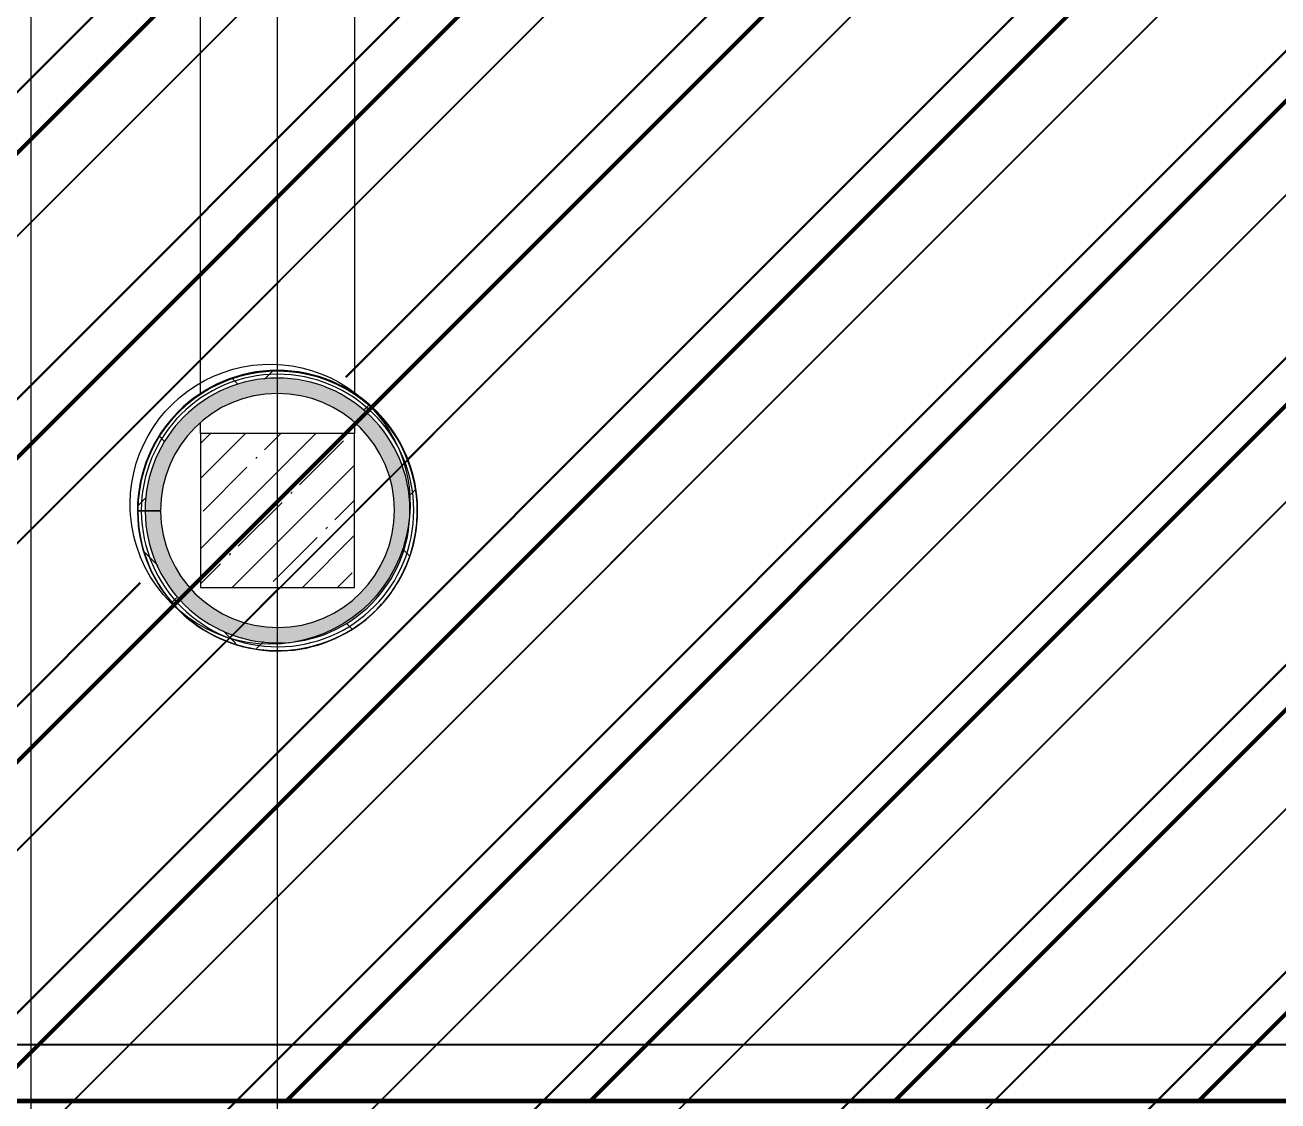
# Model space of a CAD drawing. Header units: millimetres. Extents: x -213911 to 415037, y -3642 to 107391.
# Drawn here: x 47705 to 51774, y 14967 to 18460 of the extents above; entities that cross this region are included whole.
import ezdxf

# ---------------------------------------------------------------- set-up
doc = ezdxf.new("R2010")
doc.units = ezdxf.units.MM
for name, color, linetype, lineweight in [('2)CF1', 5, 'Continuous', 30), ('5.5) Перег WD5', 3, 'Continuous', 40), ('7.20) Демонтаж монтаж', 5, 'Continuous', 60), ('7.4) Одноур. пот. с утеплителем.', 6, 'Continuous', 50), ('7.5.2) Окраска опуска белая', 220, 'Continuous', 60), ('A-AREA-BNDY', 7, 'Continuous', 5), ('A-FLOR', 7, 'Continuous', 9), ('A-WALL', 7, 'Continuous', 5), ('I-WALL', 7, 'Continuous', 5), ('S-COLS', 7, 'Continuous', 9), ('S-COLS-1', 7, 'Continuous', 5), ('Оси', 7, 'Continuous', 9)]:
    doc.layers.add(name, color=color, linetype=linetype, lineweight=lineweight)
doc.layers.add('3) CF3 монтаж', color=152, linetype='Continuous')
doc.layers.add('A-WALL-1', color=9, linetype='Continuous', lineweight=5, true_color=0x808080)
doc.layers.add('A-WALL-FNSH-1', color=9, linetype='Continuous', lineweight=5, true_color=0x808080)
doc.styles.add('ISOCPEUR_1', font='isocpeur.ttf', dxfattribs={"height": 350})
doc.dimstyles.new('ISO-2_0_0_9К_Средний_округл2', dxfattribs={"dimscale": 304.8, "dimtxt": 199.196235, "dimasz": 0.492126, "dimexe": 0.393701, "dimexo": 0, "dimgap": 0, "dimtad": 1, "dimdec": 0, "dimrnd": 10, "dimzin": 0, "dimdsep": 46, "dimtxsty": 'ISOCPEUR_1', "dimblk1": 'OBLIQUE', "dimblk2": 'OBLIQUE', "dimsah": 1, "dimcen": 0.09, "dimdle": 0.393701, "dimazin": 0, "dimtfac": 1, "dimtdec": 4, "dimtix": 1, "dimtmove": 0, "dimatfit": 3, "dimfxl": 1, "dimtvp": 1, "dimtolj": 1, "dimtzin": 0, "dimarcsym": 2})
pattern_1 = [(45, (64.7, -136.06), (-212.132, 212.132), []), (135, (64.7, -136.06), (-212.132, -212.132), [])]

# ---------------------------------------------------------------- blocks, each defined once
blk = doc.blocks.new('BSC_Колонна _Прямоугольная - 500х500-22732503-Объем проектирования 1 этажа')
at = {"layer": 'S-COLS-1'}
h = blk.add_hatch(dxfattribs=at)
h.set_pattern_fill('FP_105', color=256, style=0, pattern_type=2)
h.set_pattern_definition([(45, (-48460, -17020), (-114.04925, 114.04925), []), (45, (-48345.95, -17020), (-114.04925, 114.04925), [201.613, -40.323, 6.706, -33.617])])
h.paths.add_polyline_path([(-200, -250), (250, -250), (250, 250), (-250, 250), (-250, -250)])
for p, q in [((250, 250), (-250, 250)), ((-250, 250), (-250, -250)), ((250, -250), (250, 250)), ((-250, -250), (250, -250))]:
    blk.add_line(p, q, dxfattribs=at)
blk = doc.blocks.new('_Oblique')
at = {"color": 0, "linetype": 'ByBlock', "lineweight": -2}
blk.add_line((-0.5, -0.5), (0.5, 0.5), dxfattribs=at)
blk = doc.blocks.new('*D2001')
at = {"layer": '5.5) Перег WD5', "color": 0, "lineweight": -2, "transparency": 16777216}
for p, q in [((6824.7, 15127.8), (6824.7, 15269.6)), ((7162.2, 14838.9), (7162.2, 15269.6)), ((6704.7, 15149.6), (7162.2, 15149.6)), ((7162.2, 15149.6), (62460.5, 15149.6))]:
    blk.add_line(p, q, dxfattribs=at)
at = {"layer": 'Defpoints', "color": 0, "transparency": 16777216}
for p in [(7162.2, 15149.6), (6824.7, 15127.8), (7162.2, 14838.9)]:
    blk.add_point(p, dxfattribs=at)
at = {"layer": '5.5) Перег WD5', "color": 0, "lineweight": -2, "transparency": 16777216, "xscale": 304.8, "yscale": 304.8, "zscale": 304.8, "rotation": 180}
blk.add_blockref('_Oblique', (6824.7, 15149.6), dxfattribs=at)
at = {"layer": '5.5) Перег WD5', "color": 0, "lineweight": -2, "transparency": 16777216, "xscale": 304.8, "yscale": 304.8, "zscale": 304.8}
blk.add_blockref('_Oblique', (7162.2, 15149.6), dxfattribs=at)
at = {"layer": '5.5) Перег WD5', "color": 0, "lineweight": 25, "transparency": 16777216, "insert": (61871.5, 15616.3), "char_height": 350, "width": 478.071, "attachment_point": 1, "line_spacing_factor": 1.149209, "style": 'ISOCPEUR_1'}
blk.add_mtext('\\A1;340', dxfattribs=at)

msp = doc.modelspace()

# ---------------------------------------------------------------- hatches: boundary and pattern name
at = {"layer": '2)CF1'}
h = msp.add_hatch(dxfattribs=at)
h.set_pattern_fill('ANSI31', color=256, scale=222)
h.set_pattern_definition([(45, (42224.7, 26743.94), (-498.404, 498.404), [])])
h.paths.add_polyline_path([(54824.7, 12184.4), (54834.7, 11783.9), (56620, 11784.9), (56620, 15695.7), (57414.7, 15695.7), (57386.7, 18691.9), (57966.7, 18821.5), (57966.7, 20355.9), (51436.7, 20355.9), (51436.7, 26313.9), (50903.7, 26313.9), (50903.7, 26722.9), (48844.7, 26743.9), (48845.7, 26343.4), (47749.7, 26343.4), (47724.7, 26363.9), (47703.7, 26742.9), (42845.7, 26742.9), (42845.7, 26363.9), (42465.7, 26343.9), (42465.7, 26063.9), (42224.7, 26038.9), (42224.7, 24363.9), (42444.7, 24363.9), (42527.9, 23183.9), (42845.7, 23184.9), (42845.7, 21962.9), (42465.7, 21962.9), (42465.7, 20164.9), (42824.7, 20164.9), (42845.7, 19563.9), (42465.7, 19562.9), (42465.7, 17764.9), (42845.7, 17764.9), (42845.7, 16542.9), (42465.7, 16542.9), (42465.7, 14971.9), (45995.7, 14966.4), (46024.7, 11803.9), (48203.7, 11773.9), (48203.7, 11784.9), (48845.7, 11784.9), (48895.7, 11803.9), (51723.7, 11803.9), (51723.7, 11774.4), (52422.4, 11795.4), (52378.6, 11763.9), (54214.7, 11783.9), (54214.7, 12225.4), (54832.7, 12225.4)])
edge = h.paths.add_edge_path(flags=16)
edge.add_arc((48509.6, 16886.5), 491.7, 0, 360)
edge = h.paths.add_edge_path(flags=16)
edge.add_arc((54504.8, 16876.5), 491.7, 0, 360)
edge = h.paths.add_edge_path(flags=16)
edge.add_arc((48534.1, 22870.2), 491.7, 0, 360)
h.paths.add_polyline_path([(45995.7, 13523.9), (56612, 13523.9), (56612, 11784.9), (45995.7, 11784.9)], flags=17)
at = {"layer": '3) CF3 монтаж'}
h = msp.add_hatch(dxfattribs=at)
h.set_pattern_fill('ANSI31', color=256, scale=222)
h.paths.add_polyline_path([(45500.9, 10997.9), (45500.9, 13517.9), (46002.9, 13517.9), (46002.9, 11796.9), (48210.9, 11796.9), (48210.9, 12177.9), (48852.9, 12177.9), (48852.9, 11796.9), (51780.9, 11796.9), (51780.9, 12177.9), (56619.1, 12177.9), (56619.1, 15688.7), (57393.9, 15688.7), (57393.9, 18684.9), (57980.9, 18684.9), (57980.9, 20355.9), (51850.9, 20355.2), (51715.7, 20318.8), (51715.6, 20355.9), (51450.9, 20355.9), (51450.9, 20619.7), (51414.5, 20619.7), (51450.9, 20754.9), (51450.9, 26334.9), (50910.9, 26334.9), (50910.9, 26715.9), (48852.9, 26715.9), (48852.9, 26335.9), (47710.9, 26335.9), (47710.9, 26735.9), (42852.9, 26735.9), (42852.9, 26335.9), (42472.9, 26335.9), (42472.9, 23177.9), (42852.9, 23177.9), (42852.9, 16535.9), (42472.9, 16535.9), (42472.9, 14960.4), (46002.9, 14960.4), (46002.9, 14579.5), (45500.9, 14579.5), (45500.9, 14838.4), (42852.9, 14838.4), (42852.9, 10997.9), (44140.1, 10997.9)])
h.paths.add_polyline_path([(48496.8, 16423.3), (48416.5, 16437.3), (48351.5, 16459.2), (48279.8, 16498.7), (48223.3, 16543), (48173.6, 16596.8), (48132.8, 16658.6), (48101.9, 16728.8), (48083.6, 16798.9), (48076.9, 16873.7), (48151.9, 16874.2), (48159.9, 16801.3), (48177, 16741), (48206.9, 16679.9), (48249.8, 16622.8), (48296.8, 16578.4), (48353.8, 16541.2), (48416.5, 16514.9), (48482.9, 16500.1), (48550.9, 16497.4), (48618.3, 16506.9), (48682.9, 16528.2), (48742.7, 16560.8), (48795.7, 16603.4), (48840.3, 16654.9), (48874.9, 16713.4), (48898.6, 16777.2), (48910.5, 16844.2), (48909.8, 16914.9), (48897.9, 16979.2), (48873.7, 17042.8), (48838.7, 17101.1), (48793.8, 17152.3), (48740.4, 17194.6), (48680.5, 17226.7), (48615.7, 17247.6), (48548.2, 17256.6), (48480.3, 17253.4), (48413.9, 17238.2), (48347.6, 17208.8), (48294.7, 17173.8), (48245.5, 17126.7), (48205.6, 17071.6), (48176.1, 17010.3), (48158, 16944.7), (48151.6, 16876.9), (48076.9, 16877.1), (48083.1, 16951.7), (48101.9, 17025.4), (48131.6, 17093.3), (48172.6, 17156.1), (48223.4, 17211.4), (48282.6, 17257.6), (48351.4, 17294.3), (48426.4, 17319), (48496, 17330.3), (48568.6, 17330.4), (48649.4, 17315.9), (48713.7, 17294), (48783.5, 17255.6), (48842.8, 17208.6), (48890.2, 17157.4), (48931.4, 17094.7), (48961.8, 17026), (48980.4, 16953.3), (48986.9, 16878.5), (48981, 16803.7), (48960.5, 16725.5), (48932.9, 16662), (48889.2, 16595.7), (48840.3, 16542.5), (48776.5, 16493.9), (48716.7, 16461.1), (48645.8, 16436.4), (48571.8, 16423.7), (48499.3, 16423.3)], flags=16)
h.paths.add_polyline_path([(54809.9, 16598.9), (54253.9, 16598.9), (54253.9, 17154.9), (54809.9, 17154.9)], flags=16)
h.paths.add_polyline_path([(48727.3, 16626.9), (48281.9, 16626.9), (48281.9, 17126.9), (48781.9, 17126.9), (48781.9, 16626.9), (48742.7, 16626.9)], flags=16)
h.paths.add_polyline_path([(51451.1, 19954.9), (51414.8, 20090.1), (51487.3, 20090.2)], flags=16)
h.paths.add_polyline_path([(51186.1, 20318.5), (51050.9, 20354.7), (51186.1, 20391)], flags=16)
h.paths.add_polyline_path([(48500.9, 22403), (48426.8, 22414.2), (48355.6, 22437.4), (48289.2, 22472.1), (48226.6, 22520), (48176.5, 22573.1), (48135.1, 22634.4), (48104.1, 22702), (48084.5, 22774.1), (48077, 22848.2), (48118, 22849.7), (48117.3, 22856.9), (48076.9, 22856.9), (48083, 22931.6), (48101.4, 23004.2), (48131.4, 23072.9), (48176, 23139.7), (48222.9, 23190.9), (48281.9, 23237.1), (48350.7, 23274), (48420.5, 23297.9), (48492.3, 23310.2), (48567.2, 23310.5), (48641.1, 23298.6), (48712.1, 23274.7), (48781.9, 23236.6), (48841.3, 23189.9), (48888.8, 23139.1), (48930.3, 23076.7), (48961, 23008.3), (48980, 22935.9), (48986.9, 22861.3), (48981.4, 22786.5), (48961.2, 22707.8), (48934.4, 22644.8), (48890.8, 22577.9), (48841.8, 22524.1), (48781.9, 22477.1), (48720.1, 22442.7), (48647, 22416.9), (48575.8, 22404), (48503.4, 22403)], flags=16)
h.paths.add_polyline_path([(42852.7, 14838.4), (45486.7, 14838.4), (45486.7, 11011.9), (42852.7, 11011.9)], flags=17)
h.paths.add_polyline_path([(45995.7, 13523.9), (56612, 13523.9), (56612, 12163.9), (51774.7, 12163.9), (51773.7, 11784.9), (45994.7, 11784.9)], flags=16)
at = {"layer": '7.20) Демонтаж монтаж', "lineweight": 25}
h = msp.add_hatch(dxfattribs=at)
h.set_pattern_fill('ANSI31', color=256, scale=222)
h.paths.add_polyline_path([(45995.7, 14967.4), (56612, 14967.4), (56612, 15695.7), (57386.7, 15695.7), (57386.7, 18691.9), (57966.7, 18691.9), (57966.7, 20355.9), (51436.7, 20355.9), (51436.7, 26342.9), (50904.7, 26342.9), (50903.7, 26722.9), (48845.7, 26723.9), (48844.7, 26343.4), (47703.7, 26343.4), (47703.7, 26742.9), (42845.7, 26742.9), (42845.7, 26343.9), (42465.7, 26342.9), (42465.7, 23183.9), (42845.7, 23183.9), (42845.7, 21963.9), (42464.7, 21963.9), (42465.7, 20163.9), (42844.7, 20163.9), (42844.7, 19563.9), (42465.7, 19562.9), (42444.7, 17763.9), (42845.7, 17763.9), (42845.7, 16542.9), (42465.7, 16543.9), (42465.7, 14971.9)])
at = {"layer": '7.4) Одноур. пот. с утеплителем.'}
h = msp.add_hatch(dxfattribs=at)
h.set_pattern_fill('ANSI31', color=256, scale=220)
h.paths.add_polyline_path([(45995.7, 14967.4), (56612, 14967.4), (56612, 15695.7), (57386.7, 15695.7), (57386.7, 18691.9), (57966.7, 18691.9), (57966.7, 20355.9), (51436.7, 20355.9), (51436.7, 26342.9), (50904.7, 26342.9), (50903.7, 26722.9), (48845.7, 26723.9), (48844.7, 26343.4), (47703.7, 26343.4), (47703.7, 26742.9), (42845.7, 26742.9), (42845.7, 26343.9), (42465.7, 26342.9), (42465.7, 23183.9), (42845.7, 23183.9), (42845.7, 21963.9), (42464.7, 21963.9), (42465.7, 20163.9), (42844.7, 20163.9), (42844.7, 19563.9), (42465.7, 19562.9), (42444.7, 17763.9), (42845.7, 17763.9), (42845.7, 16542.9), (42465.7, 16543.9), (42465.7, 14971.9)])
at = {"layer": 'I-WALL'}
h = msp.add_hatch(dxfattribs=at)
h.set_pattern_fill('FP_192', color=256, style=0, pattern_type=2)
h.set_pattern_definition(pattern_1)
h.paths.add_polyline_path([(48489.6, 16430.3), (48574.3, 16432.4), (48647.1, 16446.4), (48720.1, 16474), (48782.8, 16510), (48839.5, 16556.2), (48892.4, 16617.4), (48930.2, 16679.3), (48958.5, 16749.6), (48974.3, 16818), (48978.7, 16897.6), (48971, 16969.2), (48951.3, 17040.4), (48920.2, 17107.7), (48878.5, 17169.2), (48827.3, 17223.1), (48760.7, 17271.9), (48700.3, 17303.1), (48630.5, 17326.1), (48558.1, 17337.4), (48473.1, 17335.1), (48403.9, 17321.9), (48335.9, 17297.4), (48267, 17258), (48212.6, 17214.4), (48159.4, 17153.8), (48119.2, 17088.4), (48091.6, 17020.7), (48075.5, 16953.4), (48070.6, 16883.9), (48082.2, 16883.9), (48088.9, 16959.8), (48112.6, 17042.7), (48139.8, 17101.8), (48180.2, 17161.7), (48240.7, 17222.3), (48301.3, 17265.1), (48369.2, 17297.4), (48433.5, 17316.7), (48505.7, 17326), (48587.2, 17321.4), (48661.5, 17304.1), (48733.3, 17273.2), (48786.9, 17240.4), (48850.4, 17182.3), (48894.6, 17125.7), (48930.2, 17059.6), (48954.6, 16985.3), (48965.5, 16919.3), (48965.7, 16848), (48953.3, 16773.9), (48928.7, 16703.3), (48892.4, 16637.7), (48836.5, 16571.1), (48781.8, 16524.6), (48720.1, 16487.5), (48652.7, 16460.7), (48581.5, 16445.2), (48500.7, 16442.7), (48422.6, 16454.2), (48350.1, 16478.3), (48286.6, 16511.8), (48225.2, 16559.4), (48176.8, 16611.7), (48137, 16671.8), (48105.6, 16744.5), (48088.2, 16816.4), (48082.2, 16880.8), (48069.7, 16880.6), (48077.1, 16803.4), (48095.4, 16733.3), (48130.8, 16657.5), (48174.8, 16594.3), (48226.7, 16541.1), (48278.1, 16501.5), (48353.6, 16463.1), (48427.6, 16440.3), (48481.8, 16431.6)])
h = msp.add_hatch(dxfattribs=at)
h.set_pattern_fill('FP_192', color=256, style=0, pattern_type=2)
h.set_pattern_definition(pattern_1)
h.paths.add_polyline_path([(48508.3, 16441.7), (48596.6, 16448.3), (48665.6, 16465.2), (48735.5, 16495.8), (48792.6, 16532.1), (48852.4, 16587.8), (48896.3, 16644.9), (48930.4, 16708.4), (48955.6, 16787.7), (48965.7, 16849), (48965.5, 16923), (48948.4, 17008.3), (48924.7, 17072.2), (48883.9, 17141.1), (48834.3, 17198.9), (48779.5, 17244.9), (48717.4, 17281.8), (48649.7, 17308.1), (48567.9, 17323.5), (48492.5, 17324.4), (48417.9, 17312.4), (48359.2, 17294.3), (48287.5, 17256.9), (48223.1, 17206.5), (48174.9, 17153.8), (48133.8, 17089.6), (48104.7, 17020.7), (48088.1, 16953.4), (48082.2, 16883.9), (48094.7, 16883.9), (48101.4, 16958.6), (48121.1, 17031.2), (48153.3, 17099.5), (48198.4, 17162.6), (48240.3, 17206.5), (48310.9, 17255.9), (48363.8, 17282.7), (48433.5, 17304.1), (48505.7, 17313.5), (48580.1, 17310.2), (48661.5, 17290.7), (48724.7, 17263.9), (48786.6, 17224.1), (48834.3, 17182.3), (48880.3, 17125.7), (48920.2, 17050.4), (48942, 16984.9), (48953, 16919.3), (48953, 16847.5), (48940.2, 16774.1), (48917.2, 16708.4), (48882, 16644.7), (48831.1, 16583), (48781.8, 16539.3), (48720.1, 16500.9), (48652.7, 16473.4), (48581.5, 16457.7), (48508.3, 16454.3), (48433.9, 16463.9), (48354.6, 16490), (48294.9, 16521.2), (48234.4, 16567.9), (48188.2, 16617.1), (48145.1, 16683.9), (48117.8, 16747.1), (48100.7, 16816.4), (48094.7, 16880.9), (48082.2, 16880.8), (48092.1, 16794.8), (48108.5, 16733.7), (48145.1, 16657.9), (48184.4, 16601.5), (48242.6, 16544), (48301.4, 16502.5), (48366.7, 16471), (48436.4, 16450.5), (48500.7, 16442.7)])
msp.add_hatch(color=256, dxfattribs=at).paths.add_polyline_path([(48508.8, 16454.2), (48594.2, 16460.5), (48662.8, 16477.6), (48731.6, 16508.1), (48782.4, 16539.7), (48844.7, 16598.1), (48882, 16644.7), (48918.6, 16712.4), (48941.2, 16777.2), (48953.3, 16851.3), (48953, 16921.9), (48940.5, 16993.6), (48916, 17062.3), (48880.3, 17125.7), (48825.1, 17190.4), (48774.7, 17233.3), (48717.4, 17268.3), (48649.7, 17295.4), (48567.9, 17311), (48492.5, 17311.8), (48433.5, 17304.1), (48356, 17278.7), (48298.8, 17249.8), (48237.5, 17203.5), (48189.9, 17153.8), (48143.7, 17081.4), (48117.6, 17020.7), (48100.6, 16953.4), (48094.7, 16883.9), (48144.7, 16883.9), (48150.8, 16951.7), (48170.5, 17020.7), (48202.2, 17083.9), (48246, 17141.1), (48287.5, 17180.8), (48346.2, 17219.2), (48417.9, 17247.7), (48481.8, 17260.8), (48541.1, 17263.6), (48608.5, 17254.6), (48679.5, 17230.3), (48739.7, 17196.5), (48786.6, 17159.3), (48831.5, 17108.2), (48871.1, 17037.9), (48890.7, 16986.2), (48903.1, 16919.3), (48903.3, 16851.3), (48891.4, 16784.3), (48867.7, 16720.5), (48831.1, 16659.6), (48781.8, 16605), (48735.5, 16567.8), (48675.7, 16535.2), (48611.1, 16513.9), (48543.7, 16504.4), (48471.4, 16508.1), (48409.3, 16521.9), (48341.8, 16551.4), (48289.6, 16585.4), (48240.1, 16632.1), (48199.8, 16686.9), (48169.8, 16748), (48150.8, 16818.6), (48144.7, 16881.2), (48094.7, 16880.9), (48101.4, 16808.3), (48125.1, 16727.5), (48154.9, 16665.6), (48199.8, 16603.6), (48253.6, 16551.4), (48301.4, 16516.4), (48366.7, 16484), (48436.4, 16463.1), (48481.8, 16457.5)])
h = msp.add_hatch(color=256, dxfattribs=at)
h.paths.add_polyline_path([(48776.4, 17258.8), (48772.6, 17261.9), (48774.7, 17260.1)])
h.paths.add_polyline_path([(48711, 17295.1), (48706.5, 17297.7), (48710.6, 17295.4)])
h.paths.add_polyline_path([(48640.5, 17320.3), (48635.5, 17322.1), (48635.5, 17321.9)])
h = msp.add_hatch(color=256, dxfattribs=at)
h.paths.add_polyline_path([(48492.4, 16429.1), (48489.6, 16430.3), (48491.3, 16429.3)])
h.paths.add_polyline_path([(48532.8, 16429.6), (48581.5, 16432.4), (48564.6, 16430.7), (48541.9, 16430.3)])
h.paths.add_polyline_path([(48446.9, 16436.2), (48415.5, 16441.4), (48417.6, 16440.7), (48436.4, 16437.8)])
h.paths.add_polyline_path([(48604.4, 16436.6), (48652.7, 16447.1), (48638.6, 16443.4), (48611.1, 16438.2)])
h.paths.add_polyline_path([(48377.2, 16454.2), (48344.3, 16465.4), (48350.4, 16463.1), (48366.7, 16457.7)])
h.paths.add_polyline_path([(48674.2, 16454.9), (48725.8, 16475.9), (48709.5, 16468.2), (48675.7, 16455.5)])
h.paths.add_polyline_path([(48095.4, 16733.3), (48096.9, 16733.7), (48095.4, 16733.3)])
h.paths.add_polyline_path([(48076.7, 16806), (48077.8, 16807.1), (48076.7, 16806.1)])

# ---------------------------------------------------------------- linework, layer by layer
at = {"layer": '7.4) Одноур. пот. с утеплителем.'}
msp.add_lwpolyline([(45995.7, 14967.4), (56612, 14967.4), (56612, 15695.7), (57386.7, 15695.7), (57386.7, 18691.9), (57966.7, 18691.9), (57966.7, 20355.9), (51436.7, 20355.9), (51436.7, 26342.9), (50904.7, 26342.9), (50903.7, 26722.9), (48845.7, 26723.9), (48844.7, 26343.4), (47703.7, 26343.4)], dxfattribs=at)
at = {"layer": '7.5.2) Окраска опуска белая'}
msp.add_lwpolyline([(45995.7, 14967.4), (56612, 14967.4), (56612, 15695.7), (57386.7, 15695.7), (57386.7, 18691.9), (57966.7, 18691.9), (57966.7, 20355.9), (51436.7, 20355.9), (51436.7, 26342.9), (50904.7, 26342.9), (50903.7, 26722.9), (48845.7, 26723.9), (48844.7, 26343.4), (47703.7, 26343.4)], dxfattribs=at)
at = {"layer": 'A-AREA-BNDY', "flags": 128}
msp.add_lwpolyline([(48933.9, 16766.1, -0.000605), (48933.5, 16765, -0.73057), (48067.4, 16767.1, -0.076798), (48046.2, 16904.2, -0.000577), (48046.2, 16905.3, -0.001199), (48046.2, 16907.5, -1.163452)], format="xyb", close=True, dxfattribs=at)
at = {"layer": 'A-FLOR'}
for p, q in [((48274.7, 17263.8), (48274.7, 22483.5)), ((48774.7, 22483.4), (48774.7, 17263.9)), ((48274.7, 17133.9), (48274.7, 17168.6)), ((48774.7, 17133.9), (48274.7, 17133.9)), ((48774.7, 17168.7), (48774.7, 17133.9))]:
    msp.add_line(p, q, dxfattribs=at)
msp.add_arc((48524.7, 16883.9), 400, 180, 180.408, dxfattribs=at)
msp.add_arc((48524.7, 16883.9), 400, 180, 180.408, dxfattribs=at)
at = {"layer": 'A-WALL'}
for radius in [442.5, 430]:
    msp.add_arc((48524.7, 16883.9), radius, 180.4061, 180, dxfattribs=at)
at = {"layer": 'A-WALL-1'}
for p, q in [((48069.7, 16883.9), (48144.7, 16883.9)), ((48144.7, 16881.2), (48069.7, 16880.7))]:
    msp.add_line(p, q, dxfattribs=at)
for radius in [455, 380]:
    msp.add_arc((48524.7, 16883.9), radius, 180.4061, 180, dxfattribs=at)
at = {"layer": 'A-WALL-FNSH-1'}
for centre, radius, start, end in [((48524.7, 16882.5), 454.6, 22.8001, 179.9986), ((48524.7, 16882.5), 453.6, 342.4418, 179.9986), ((48524.7, 16883.9), 454, 342.2672, 22.6313), ((48524.7, 16882.5), 454.6, 180, 342.3015), ((48524.7, 16882.5), 453.6, 180, 270), ((48524.7, 16883.9), 455, 270, 342.1287)]:
    msp.add_arc(centre, radius, start, end, dxfattribs=at)
at = {"layer": 'Оси'}
for points in [[(47724.7, -2042.3), (47724.7, 2957.7), (47724.7, 22262), (47724.7, 27262)], [(49080, -2042.3), (49080, -1322.8), (48524.7, -759.5), (48524.7, 4240.5), (48524.7, 22262), (48524.7, 27262)]]:
    msp.add_lwpolyline(points, dxfattribs=at)

# ---------------------------------------------------------------- block references
at = {"layer": 'S-COLS'}
msp.add_blockref('BSC_Колонна _Прямоугольная - 500х500-22732503-Объем проектирования 1 этажа', (48524.7, 16883.9), dxfattribs=at)

# ---------------------------------------------------------------- dimensions: what is measured, and where the dimension line sits
at = {"layer": '5.5) Перег WD5', "color": 18, "lineweight": 25, "true_color": 0x000000}
dim = msp.add_linear_dim(base=(7162.2018714, 15149.6492175), p1=(6824.7018714, 15127.7574188), p2=(7162.2018714, 14838.9378314), dimstyle='ISO-2_0_0_9К_Средний_округл2', override={"dimasz": 1, "dimpost": '<>', "dimtxsty": 'ISOCPEUR_1', "dimfxl": 444.21054}, dxfattribs=at)
dim.commit()
dim.dimension.update_dxf_attribs({"geometry": '*D2001', "text_midpoint": (62110.5131011, 15149.6492175), "dimtype": 160})

doc.saveas('drawing.dxf')
